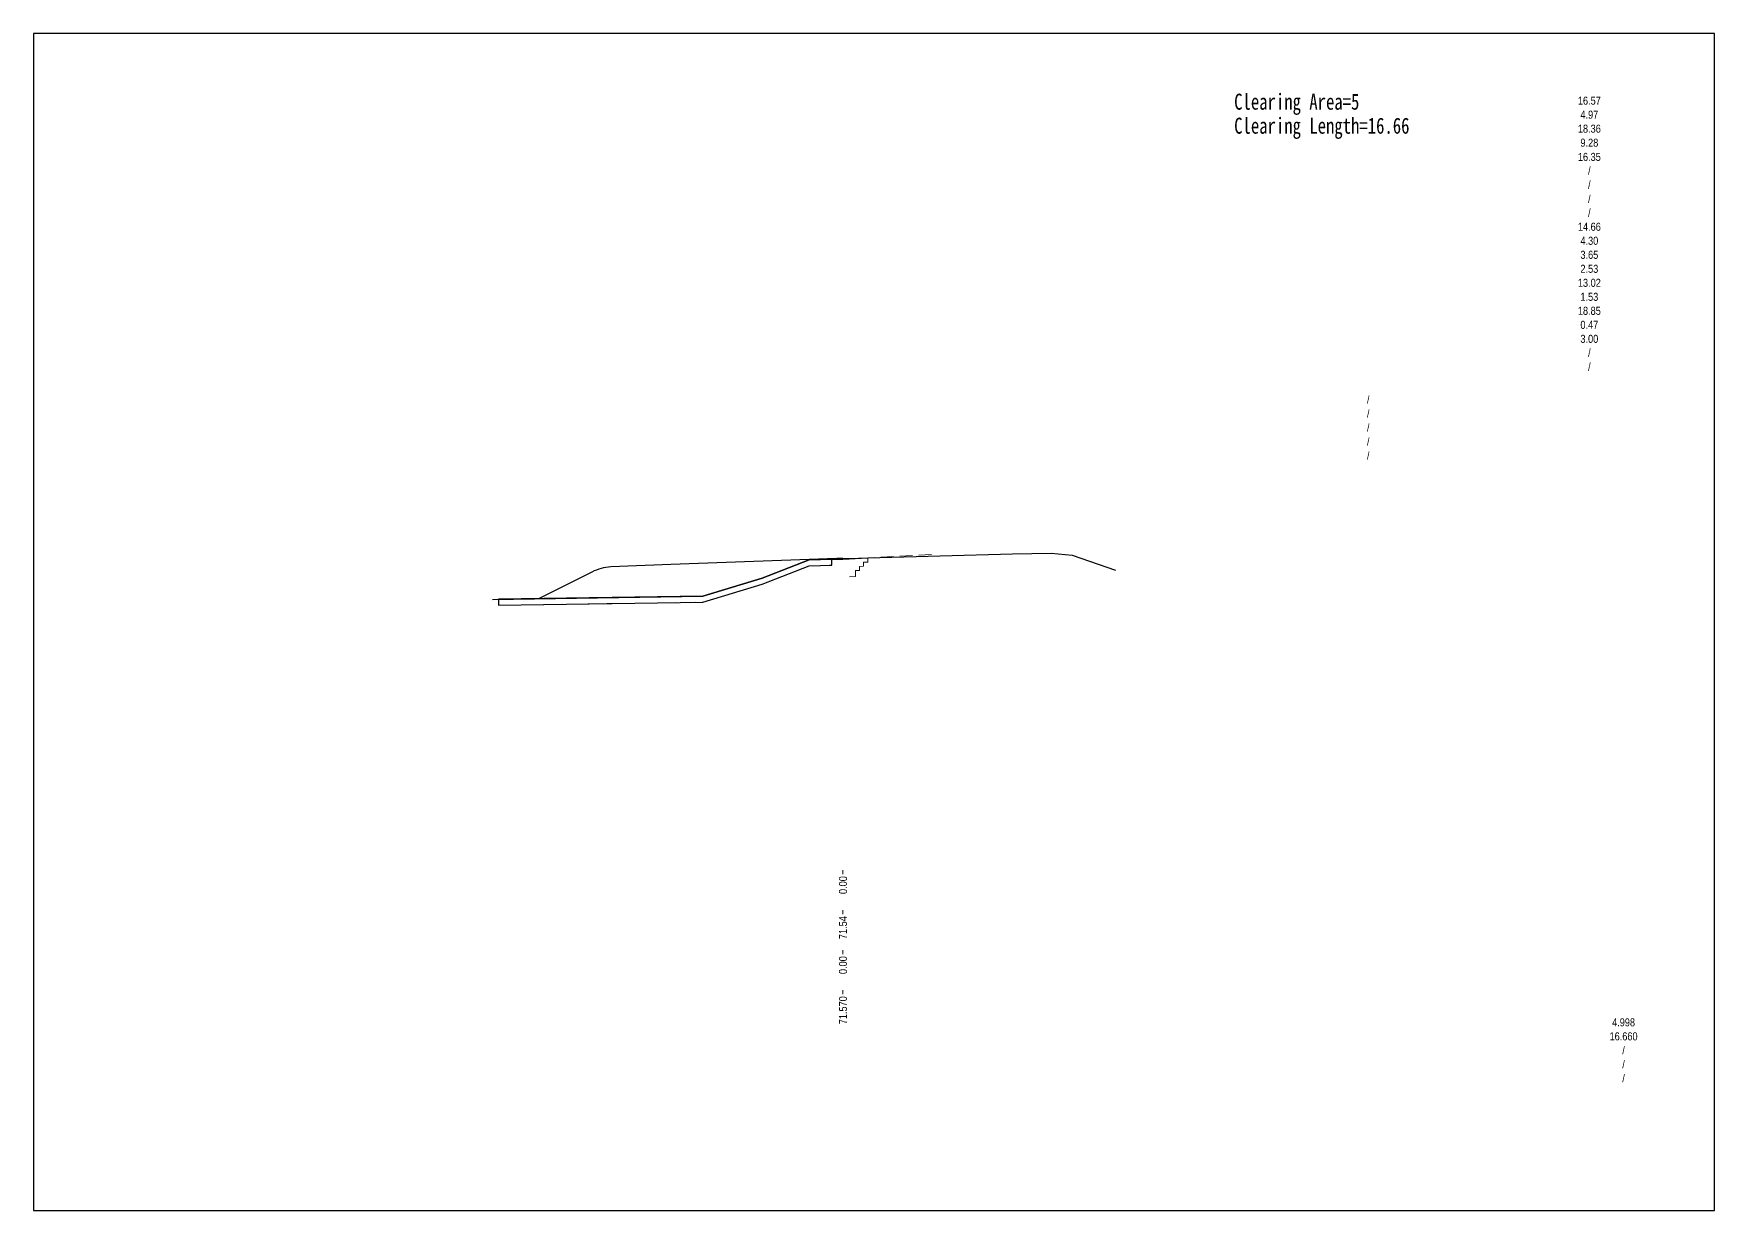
# Model space of a CAD drawing. Header units: millimetres. Extents: x 1358 to 1904, y 1415 to 1532.
# Drawn here: x 1635.5 to 1719.5, y 1473.2 to 1532 of the extents above; entities that cross this region are included whole.
import ezdxf
from ezdxf.enums import TextEntityAlignment as Align

# ---------------------------------------------------------------- set-up
doc = ezdxf.new("R2010")
doc.units = ezdxf.units.MM
doc.linetypes.add('HIDDEN2', pattern=[4.7625, 3.175, -1.5875])
for name, color, linetype in [('Base_point', 7, 'Continuous'), ('区域', 3, 'Continuous'), ('地面线', 7, 'Continuous'), ('数量表', 7, 'Continuous'), ('清表长度', 2, 'Continuous'), ('清表面积', 1, 'Continuous')]:
    doc.layers.add(name, color=color, linetype=linetype)
for name, color, linetype, lineweight in [('填方边坡', 1, 'Continuous', 30), ('工程量01', 7, 'Continuous', 15), ('数据栏', 251, 'Continuous', 15), ('清表', 32, 'HIDDEN2', 20), ('路基', 1, 'Continuous', 30), ('边界', 7, 'Continuous', 13)]:
    doc.layers.add(name, color=color, linetype=linetype, lineweight=lineweight)
doc.styles.get("Standard").update_dxf_attribs({"font": 'SimSun.ttf'})
doc.styles.add('STYLE-ARIAL_NARROW', font='ARIALN.TTF')

# ---------------------------------------------------------------- blocks, each defined once
blk = doc.blocks.new('SG')
at = {"layer": '数据栏', "linetype": 'Continuous', "lineweight": 0}
blk.add_line((0, -12), (0, -12.4), dxfattribs=at)
at = {"layer": '数据栏', "style": 'STYLE-ARIAL_NARROW'}
blk.add_attdef('g', text='', height=0.8, rotation=90, dxfattribs=at).set_placement((0, -12.6), align=Align.MIDDLE_RIGHT)
blk = doc.blocks.new('SW')
at = {"layer": '数据栏', "linetype": 'Continuous', "lineweight": 0}
blk.add_line((0, -8), (0, -8.4), dxfattribs=at)
at = {"layer": '数据栏', "style": 'STYLE-ARIAL_NARROW'}
blk.add_attdef('W', text='', height=0.8, rotation=90, dxfattribs=at).set_placement((0, -8.6), align=Align.MIDDLE_RIGHT)
blk = doc.blocks.new('DG')
at = {"layer": '数据栏', "linetype": 'Continuous', "lineweight": 0}
blk.add_line((0, -4), (0, -4.4), dxfattribs=at)
at = {"layer": '数据栏', "style": 'STYLE-ARIAL_NARROW'}
blk.add_attdef('G', text='', height=0.8, rotation=90, dxfattribs=at).set_placement((0, -4.6), align=Align.MIDDLE_RIGHT)
blk = doc.blocks.new('DW')
at = {"layer": '数据栏', "linetype": 'Continuous', "lineweight": 0}
blk.add_line((0, 0), (0, -0.4), dxfattribs=at)
at = {"layer": '数据栏', "style": 'STYLE-ARIAL_NARROW'}
blk.add_attdef('W', text='', height=0.8, rotation=90, dxfattribs=at).set_placement((0, -0.6), align=Align.MIDDLE_RIGHT)
blk = doc.blocks.new('TK')
at = {"color": 4}
blk.add_lwpolyline([(0, 0), (84, 0), (84, 58.8), (0, 58.8)], close=True, dxfattribs=at)
blk = doc.blocks.new('QTY_FRAME')
at = {"layer": '数量表', "style": 'STYLE-ARIAL_NARROW'}
for tag, p in [('QB_AREA', (0, 2.8)), ('QB_LENGTH', (0, 2.1)), ('HT_LENGTH', (0, 0.7)), ('HT_AREA', (0, 1.4)), ('WF_AREA', (0, 0))]:
    blk.add_attdef(tag, text='', height=0.4, dxfattribs=at).set_placement(p, align=Align.MIDDLE_CENTER)
at = {"layer": '数量表', "style": 'STYLE-ARIAL_NARROW', "flags": 1}
blk.add_attdef('FRAME', text='', height=0.4, dxfattribs=at).set_placement((0, -0.7), align=Align.MIDDLE_CENTER)

msp = doc.modelspace()

# ---------------------------------------------------------------- linework, layer by layer
at = {"layer": '区域', "color": 7}
msp.add_lwpolyline([(1671.862, 1504.517), (1674.216, 1505.433), (1675.355, 1505.48), (1675.355, 1505.78), (1674.216, 1505.733), (1671.862, 1504.817), (1668.905, 1503.921), (1658.696, 1503.767), (1658.696, 1503.467), (1668.905, 1503.621)], close=True, dxfattribs=at)
at = {"layer": '区域', "color": 6}
msp.add_lwpolyline([(1671.862, 1504.517), (1674.216, 1505.433), (1675.355, 1505.48), (1675.355, 1505.78), (1674.216, 1505.733), (1671.862, 1504.817), (1668.905, 1503.921), (1658.696, 1503.767), (1658.696, 1503.467), (1668.905, 1503.621)], close=True, dxfattribs=at)
msp.add_lwpolyline([(1671.862, 1504.517), (1674.216, 1505.433), (1675.355, 1505.48), (1675.355, 1505.78), (1674.216, 1505.733), (1671.862, 1504.817), (1668.905, 1503.921), (1658.696, 1503.767), (1658.696, 1503.467), (1668.905, 1503.621)], close=True, dxfattribs=at)
msp.add_lwpolyline([(1671.862, 1504.517), (1674.216, 1505.433), (1675.355, 1505.48), (1675.355, 1505.78), (1674.216, 1505.733), (1671.862, 1504.817), (1668.905, 1503.921), (1658.696, 1503.767), (1658.696, 1503.467), (1668.905, 1503.621)], close=True, dxfattribs=at)
at = {"layer": '地面线', "flags": 128}
msp.add_lwpolyline([(1658.385, 1503.762), (1668.905, 1503.921), (1671.862, 1504.817), (1674.216, 1505.733), (1675.355, 1505.78), (1675.905, 1505.776), (1677.14, 1505.841), (1684.384, 1506.039), (1686.315, 1506.069), (1687.365, 1505.97), (1689.526, 1505.221)], dxfattribs=at)
at = {"layer": '填方边坡', "flags": 128}
msp.add_lwpolyline([(1664.304, 1505.392, 0.09625), (1663.358, 1505.128), (1660.696, 1503.797)], format="xyb", dxfattribs=at)
at = {"layer": '清表', "linetype": 'HIDDEN2', "ltscale": 0.2, "flags": 128}
msp.add_lwpolyline([(1658.696, 1503.767), (1658.696, 1503.467), (1668.905, 1503.621), (1671.862, 1504.517), (1674.216, 1505.433), (1675.355, 1505.48), (1675.355, 1505.78), (1675.905, 1505.776), (1680.59, 1506.023)], dxfattribs=at)
at = {"layer": '路基', "flags": 128}
for points in [[(1675.905, 1505.802), (1675.605, 1505.802), (1667.305, 1505.512), (1664.305, 1505.392), (1664.304, 1505.392)], [(1675.905, 1505.802), (1676.205, 1505.802), (1677.14, 1505.835)]]:
    msp.add_lwpolyline(points, dxfattribs=at)
at = {"layer": '边界'}
msp.add_lwpolyline([(1677.14, 1505.841), (1677.14, 1505.625), (1676.93, 1505.618), (1676.93, 1505.418), (1676.73, 1505.411), (1676.73, 1505.211), (1676.53, 1505.204), (1676.53, 1504.904), (1676.23, 1504.893)], dxfattribs=at)

# ---------------------------------------------------------------- block references
at = {"color": 4}
msp.add_blockref('TK', (1635.455, 1473.232), dxfattribs=at)
at = {"layer": 'Base_point', "xscale": 0.5, "yscale": 0.5, "zscale": 0.5}
for name, values in [('DW', {'W': '0.00'}), ('DG', {'G': '71.54'}), ('SW', {'W': '0.00'}), ('SG', {'g': '71.570'})]:
    msp.add_blockref(name, (1675.905, 1490.232), dxfattribs=at).add_auto_attribs(values)
at = {"layer": '数量表'}
for p, values in [((1702.155, 1510.943), {'QB_AREA': '/', 'QB_LENGTH': '/', 'HT_AREA': '/', 'HT_LENGTH': '/', 'WF_AREA': '/'}), ((1714.916, 1479.828), {'QB_AREA': '4.998', 'QB_LENGTH': '16.660', 'HT_AREA': '/', 'HT_LENGTH': '/', 'WF_AREA': '/'})]:
    msp.add_blockref('QTY_FRAME', p, dxfattribs=at).add_auto_attribs(values)

# ---------------------------------------------------------------- texts
at = {"layer": '工程量01', "lineweight": 0, "style": 'STYLE-ARIAL_NARROW'}
for s, p in [('16.57', (1713.206, 1528.682)), ('4.97', (1713.206, 1527.982)), ('18.36', (1713.206, 1527.282)), ('9.28', (1713.206, 1526.582)), ('16.35', (1713.206, 1525.872)), ('/', (1713.206, 1525.182)), ('/', (1713.206, 1524.482)), ('/', (1713.206, 1523.772)), ('/', (1713.206, 1523.082)), ('14.66', (1713.206, 1522.382)), ('4.30', (1713.206, 1521.682)), ('3.65', (1713.206, 1520.982)), ('2.53', (1713.206, 1520.282)), ('13.02', (1713.206, 1519.582)), ('1.53', (1713.206, 1518.882)), ('18.85', (1713.206, 1518.182)), ('0.47', (1713.206, 1517.482)), ('3.00', (1713.206, 1516.782)), ('/', (1713.206, 1516.082)), ('/', (1713.206, 1515.382))]:
    msp.add_text(s, height=0.4, dxfattribs=at).set_placement(p, align=Align.MIDDLE_CENTER)
at = {"layer": '清表长度', "width": 0.766667}
msp.add_text('Clearing Length=16.66', height=0.8, dxfattribs=at).set_placement((1695.455, 1527.032))
at = {"layer": '清表面积', "width": 0.766667}
msp.add_text('Clearing Area=5', height=0.8, dxfattribs=at).set_placement((1695.455, 1528.232))

doc.saveas('drawing.dxf')
